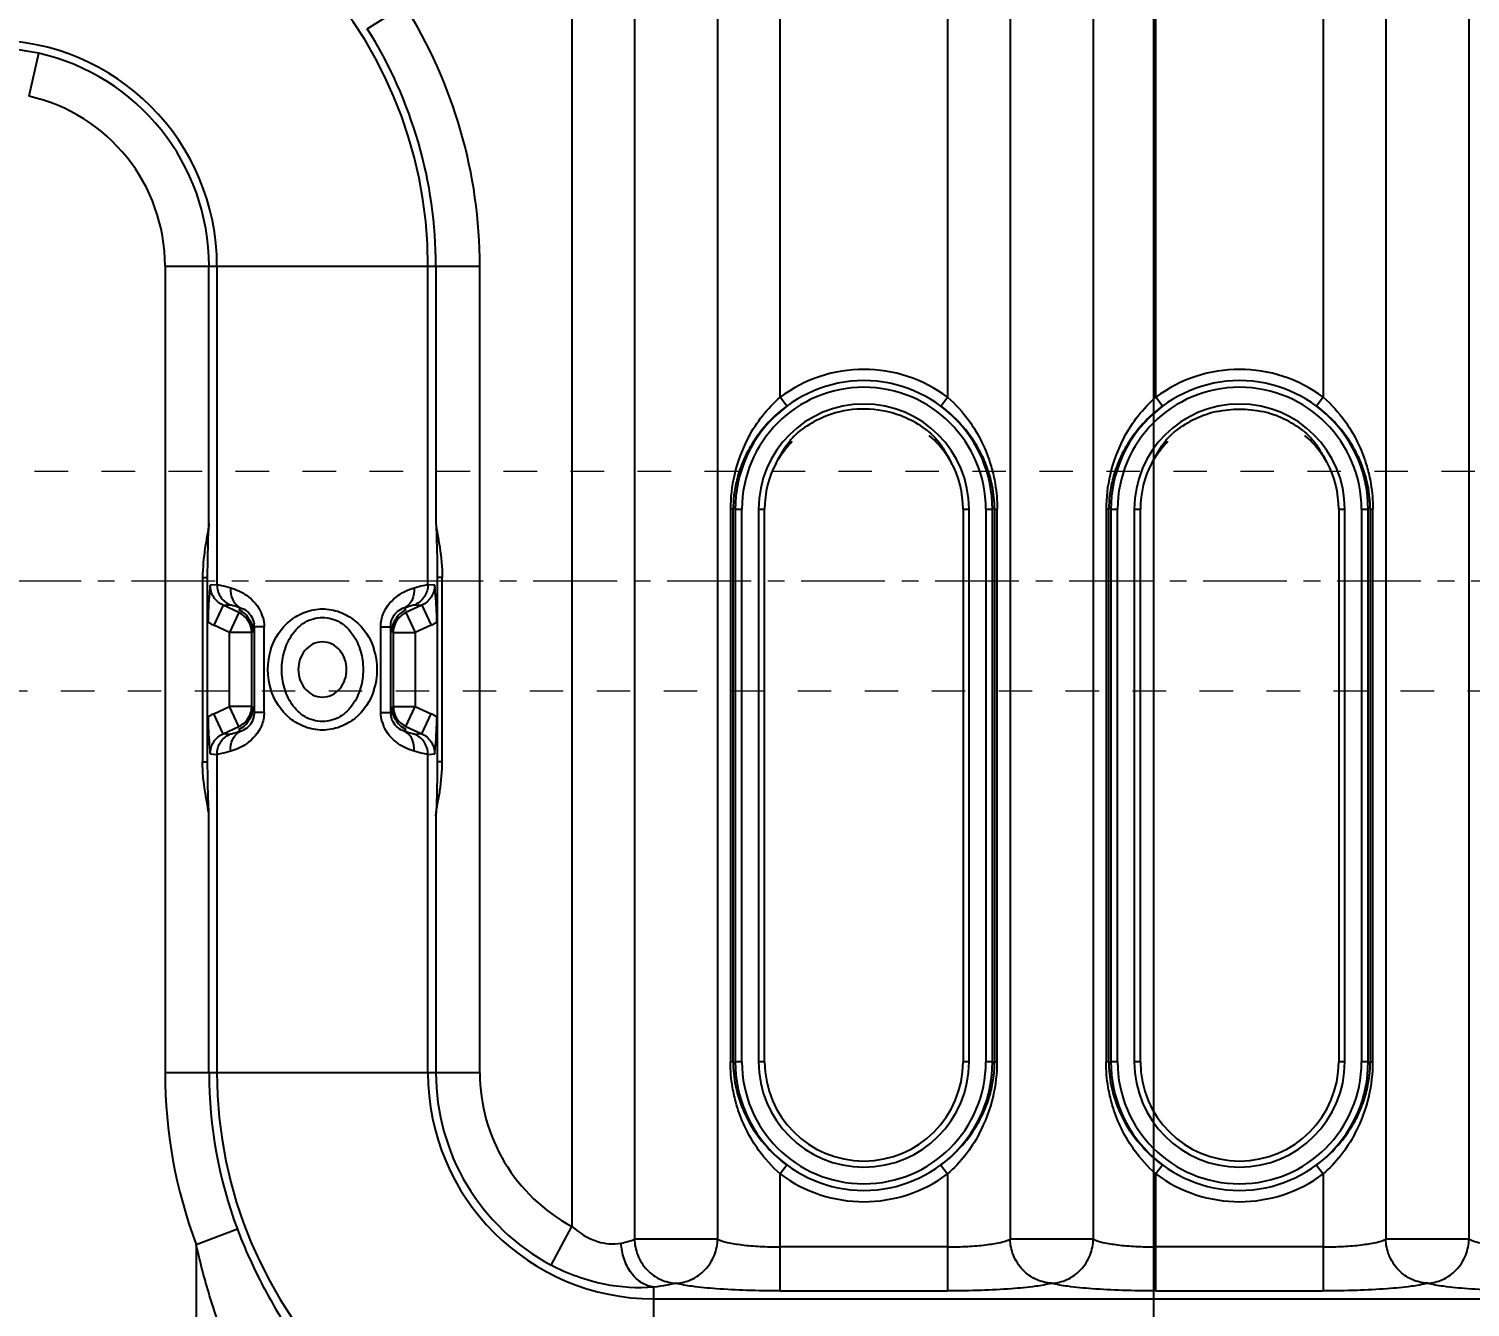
# Model space of a CAD drawing. Header units: millimetres. Extents: x 1147 to 12155, y -6137 to -4403.
# Drawn here: x 2715.5 to 2781, y -5338.8 to -5280.7 of the extents above; entities that cross this region are included whole.
import ezdxf

# ---------------------------------------------------------------- set-up
doc = ezdxf.new("R2010")
doc.units = ezdxf.units.MM
doc.header["$LTSCALE"] = 16.335
doc.header["$PDMODE"] = 3
doc.header["$PDSIZE"] = 0.3125
doc.linetypes.add('CENTER', pattern=[0.6, 0.375, -0.075, 0.075, -0.075])
doc.linetypes.add('HIDDEN', pattern=[0.2, 0.1, -0.1])
doc.layers.get('0').update_dxf_attribs({"linetype": 'CONTINUOUS'})
doc.layers.get('Defpoints').update_dxf_attribs({"linetype": 'CONTINUOUS'})
doc.layers.add('cool', color=153, linetype='HIDDEN', lineweight=9)
doc.styles.get("Standard").update_dxf_attribs({"font": 'txt', "width": 0.8})
doc.dimstyles.get("Standard").update_dxf_attribs({"dimtxt": 0.15625, "dimasz": 0.1875, "dimexe": 0.125, "dimexo": 0.0625, "dimtad": 0, "dimtih": 1, "dimtoh": 1, "dimdsep": 46, "dimtxsty": 'Standard', "dimcen": 0.09, "dimadec": 0, "dimazin": 0, "dimtp": 0.01, "dimtm": 0.01, "dimtfac": 1, "dimtofl": 0, "dimtmove": 0, "dimatfit": 3, "dimfxl": 0, "dimtolj": 1, "dimarcsym": 0})

# ---------------------------------------------------------------- blocks, each defined once
blk = doc.blocks.new('*D788')
at = {"color": 4, "lineweight": -2}
for p, q in [((2627.868, -5269.272), (2607.868, -5289.71)), ((2788.068, -5269.272), (2627.868, -5269.272)), ((2607.868, -5289.71), (2587.868, -5289.71))]:
    blk.add_line(p, q, dxfattribs=at)
at = {"layer": 'Defpoints', "color": 0}
for p in [(2876.631, -5263.772), (2788.131, -5269.272), (2587.868, -5289.71)]:
    blk.add_point(p, dxfattribs=at)
at = {"color": 6, "insert": (2578.802, -5289.71), "char_height": 8, "attachment_point": 5}
blk.add_mtext('\\A1;5.50', dxfattribs=at)
blk = doc.blocks.new('*D789')
at = {"color": 4, "lineweight": -2}
blk.add_line((2672.12, -5324.129), (2587.868, -5324.129), dxfattribs=at)
at = {"layer": 'Defpoints', "color": 0}
for p in [(2876.631, -5263.772), (2587.868, -5324.129), (2672.182, -5324.129)]:
    blk.add_point(p, dxfattribs=at)
at = {"color": 6, "insert": (2575.602, -5324.129), "char_height": 8, "attachment_point": 5}
blk.add_mtext('\\A1;60.36', dxfattribs=at)
blk = doc.blocks.new('*D790')
at = {"color": 4, "lineweight": -2}
blk.add_line((2807.268, -5343.272), (2587.868, -5343.272), dxfattribs=at)
at = {"layer": 'Defpoints', "color": 0}
for p in [(2876.631, -5263.772), (2587.868, -5343.272), (2807.331, -5343.272)]:
    blk.add_point(p, dxfattribs=at)
at = {"color": 6, "insert": (2575.602, -5343.272), "char_height": 8, "attachment_point": 5}
blk.add_mtext('\\A1;79.50', dxfattribs=at)
blk = doc.blocks.new('*D791')
at = {"color": 4, "lineweight": -2}
blk.add_line((2674.168, -5391.772), (2587.868, -5391.772), dxfattribs=at)
at = {"layer": 'Defpoints', "color": 0}
for p in [(2876.631, -5263.772), (2587.868, -5391.772), (2674.231, -5391.772)]:
    blk.add_point(p, dxfattribs=at)
at = {"color": 6, "insert": (2574.002, -5391.772), "char_height": 8, "attachment_point": 5}
blk.add_mtext('\\A1;128.00', dxfattribs=at)
blk = doc.blocks.new('*D792')
at = {"color": 4, "lineweight": -2}
blk.add_line((2651.992, -5410.772), (2587.868, -5410.772), dxfattribs=at)
at = {"layer": 'Defpoints', "color": 0}
for p in [(2876.631, -5263.772), (2587.868, -5410.772), (2652.055, -5410.772)]:
    blk.add_point(p, dxfattribs=at)
at = {"color": 6, "insert": (2574.002, -5410.772), "char_height": 8, "attachment_point": 5}
blk.add_mtext('\\A1;147.00', dxfattribs=at)
blk = doc.blocks.new('*D793')
at = {"color": 4, "lineweight": -2}
blk.add_line((2871.006, -5430.772), (2587.868, -5430.772), dxfattribs=at)
at = {"layer": 'Defpoints', "color": 0}
for p in [(2876.631, -5263.772), (2587.868, -5430.772), (2871.068, -5430.772)]:
    blk.add_point(p, dxfattribs=at)
at = {"color": 6, "insert": (2574.002, -5430.772), "char_height": 8, "attachment_point": 5}
blk.add_mtext('\\A1;167.00', dxfattribs=at)
blk = doc.blocks.new('*D794')
at = {"color": 4, "lineweight": -2}
for p, q in [((2627.868, -5438.772), (2607.868, -5442.058)), ((2721.068, -5438.772), (2627.868, -5438.772)), ((2607.868, -5442.058), (2587.868, -5442.058))]:
    blk.add_line(p, q, dxfattribs=at)
at = {"layer": 'Defpoints', "color": 0}
for p in [(2876.631, -5263.772), (2721.131, -5438.772), (2587.868, -5442.058)]:
    blk.add_point(p, dxfattribs=at)
at = {"color": 6, "insert": (2574.002, -5442.058), "char_height": 8, "attachment_point": 5}
blk.add_mtext('\\A1;175.00', dxfattribs=at)
blk = doc.blocks.new('*D795')
at = {"color": 4, "lineweight": -2}
blk.add_line((2631.568, -5468.772), (2587.868, -5468.772), dxfattribs=at)
at = {"layer": 'Defpoints', "color": 0}
for p in [(2876.631, -5263.772), (2587.868, -5468.772), (2631.631, -5468.772)]:
    blk.add_point(p, dxfattribs=at)
at = {"color": 6, "insert": (2573.468, -5468.772), "char_height": 8, "attachment_point": 5}
blk.add_mtext('\\A1;205.00', dxfattribs=at)
blk = doc.blocks.new('*D775')
at = {"color": 4, "lineweight": -2}
blk.add_line((2766.631, -5274.55), (2766.631, -5507.604), dxfattribs=at)
at = {"layer": 'Defpoints', "color": 0}
for p in [(2876.631, -5263.772), (2766.631, -5274.488), (2766.631, -5507.604)]:
    blk.add_point(p, dxfattribs=at)
at = {"color": 6, "insert": (2766.631, -5519.871), "char_height": 8, "attachment_point": 5, "rotation": 90}
blk.add_mtext('\\A1;110.00', dxfattribs=at)
blk = doc.blocks.new('*D776')
at = {"color": 4, "lineweight": -2}
blk.add_line((2726.631, -5444.334), (2726.631, -5507.604), dxfattribs=at)
at = {"layer": 'Defpoints', "color": 0}
for p in [(2876.631, -5263.772), (2726.631, -5444.272), (2726.631, -5507.604)]:
    blk.add_point(p, dxfattribs=at)
at = {"color": 6, "insert": (2726.631, -5520.937), "char_height": 8, "attachment_point": 5, "rotation": 90}
blk.add_mtext('\\A1;150.00', dxfattribs=at)
blk = doc.blocks.new('*D777')
at = {"color": 4, "lineweight": -2}
blk.add_line((2678.631, -5396.234), (2678.631, -5507.604), dxfattribs=at)
at = {"layer": 'Defpoints', "color": 0}
for p in [(2876.631, -5263.772), (2678.631, -5396.172), (2678.631, -5507.604)]:
    blk.add_point(p, dxfattribs=at)
at = {"color": 6, "insert": (2678.631, -5521.471), "char_height": 8, "attachment_point": 5, "rotation": 90}
blk.add_mtext('\\A1;198.00', dxfattribs=at)
blk = doc.blocks.new('*D778')
at = {"color": 4, "lineweight": -2}
for p, q in [((2677.132, -5328.214), (2677.132, -5467.604)), ((2677.132, -5467.604), (2667.345, -5487.604)), ((2667.345, -5487.604), (2667.345, -5507.604))]:
    blk.add_line(p, q, dxfattribs=at)
at = {"layer": 'Defpoints', "color": 0}
for p in [(2876.631, -5263.772), (2677.132, -5328.151), (2667.345, -5507.604)]:
    blk.add_point(p, dxfattribs=at)
at = {"color": 6, "insert": (2667.345, -5522.004), "char_height": 8, "attachment_point": 5, "rotation": 90}
blk.add_mtext('\\A1;199.50', dxfattribs=at)
blk = doc.blocks.new('*D779')
at = {"color": 4, "lineweight": -2}
blk.add_line((2646.631, -5328.592), (2646.631, -5507.604), dxfattribs=at)
at = {"layer": 'Defpoints', "color": 0}
for p in [(2876.631, -5263.772), (2646.631, -5328.529), (2646.631, -5507.604)]:
    blk.add_point(p, dxfattribs=at)
at = {"color": 6, "insert": (2646.631, -5522.004), "char_height": 8, "attachment_point": 5, "rotation": 90}
blk.add_mtext('\\A1;230.00', dxfattribs=at)
blk = doc.blocks.new('*D780')
at = {"color": 4, "lineweight": -2}
blk.add_line((2631.631, -5475.261), (2631.631, -5507.604), dxfattribs=at)
at = {"layer": 'Defpoints', "color": 0}
for p in [(2876.631, -5263.772), (2631.631, -5475.198), (2631.631, -5507.604)]:
    blk.add_point(p, dxfattribs=at)
at = {"color": 6, "insert": (2631.631, -5522.537), "char_height": 8, "attachment_point": 5, "rotation": 90}
blk.add_mtext('\\A1;245.00', dxfattribs=at)
blk = doc.blocks.new('*D804')
at = {"color": 4, "lineweight": -2}
for p, q in [((2629.085, -5267.821), (2609.085, -5277.176)), ((2692.26, -5267.821), (2629.085, -5267.821)), ((2609.085, -5277.176), (2589.085, -5277.176))]:
    blk.add_line(p, q, dxfattribs=at)
at = {"layer": 'Defpoints', "color": 0}
for p in [(2876.631, -5263.772), (2692.323, -5267.821), (2589.085, -5277.176)]:
    blk.add_point(p, dxfattribs=at)
at = {"color": 6, "insert": (2580.019, -5277.176), "char_height": 8, "attachment_point": 5}
blk.add_mtext('\\A1;4.05', dxfattribs=at)
blk = doc.blocks.new('*D805')
at = {"color": 4, "lineweight": -2}
for p, q in [((2681.564, -5268.26), (2681.564, -5467.422)), ((2681.564, -5467.422), (2695.152, -5487.422)), ((2695.152, -5487.422), (2695.152, -5507.422))]:
    blk.add_line(p, q, dxfattribs=at)
at = {"layer": 'Defpoints', "color": 0}
for p in [(2876.631, -5263.772), (2681.564, -5268.197), (2695.152, -5507.422)]:
    blk.add_point(p, dxfattribs=at)
at = {"color": 6, "insert": (2695.152, -5521.822), "char_height": 8, "attachment_point": 5, "rotation": 90}
blk.add_mtext('\\A1;195.07', dxfattribs=at)
blk = doc.blocks.new('*D806')
at = {"color": 4, "lineweight": -2}
for p, q in [((2692.323, -5268.392), (2692.323, -5467.422)), ((2692.323, -5467.422), (2711.112, -5487.422)), ((2711.112, -5487.422), (2711.112, -5507.422))]:
    blk.add_line(p, q, dxfattribs=at)
at = {"layer": 'Defpoints', "color": 0}
for p in [(2876.631, -5263.772), (2692.323, -5268.329), (2711.112, -5507.422)]:
    blk.add_point(p, dxfattribs=at)
at = {"color": 6, "insert": (2711.112, -5521.289), "char_height": 8, "attachment_point": 5, "rotation": 90}
blk.add_mtext('\\A1;184.31', dxfattribs=at)

msp = doc.modelspace()

# ---------------------------------------------------------------- linework, layer by layer
at = {"color": 7, "linetype": 'Continuous'}
for p, q in [((2743.015, -5181.823), (2743.015, -5335.72)), ((2746.806, -5335.72), (2746.806, -5181.823)), ((2760.108, -5181.823), (2760.108, -5335.72)), ((2763.899, -5335.72), (2763.899, -5181.823)), ((2777.202, -5181.823), (2777.202, -5335.72)), ((2780.993, -5335.72), (2780.993, -5181.823)), ((2740.172, -5182.406), (2740.172, -5335.137)), ((2749.649, -5297.411), (2749.649, -5276.44)), ((2757.265, -5276.44), (2757.265, -5297.411)), ((2766.742, -5297.411), (2766.742, -5276.44)), ((2774.358, -5276.44), (2774.358, -5297.411)), ((2730.864, -5280.652), (2732.555, -5279.585)), ((2715.897, -5281.767), (2715.462, -5283.719)), ((2721.66, -5291.45), (2721.66, -5328.151)), ((2721.66, -5291.45), (2735.984, -5291.45)), ((2723.66, -5303.137), (2723.66, -5291.45)), ((2724.022, -5291.45), (2724.022, -5305.941)), ((2733.622, -5305.941), (2733.622, -5291.45)), ((2733.984, -5291.45), (2733.984, -5303.135)), ((2735.984, -5328.151), (2735.984, -5291.45)), ((2749.949, -5297.813), (2749.649, -5297.411)), ((2756.965, -5297.813), (2757.265, -5297.411)), ((2767.042, -5297.813), (2766.742, -5297.411)), ((2774.358, -5297.411), (2774.058, -5297.812)), ((2747.386, -5302.511), (2747.386, -5327.648)), ((2747.51, -5302.511), (2747.386, -5302.511)), ((2747.51, -5327.648), (2747.51, -5302.511)), ((2747.606, -5302.511), (2747.606, -5327.648)), ((2747.606, -5302.511), (2747.906, -5302.511)), ((2747.906, -5327.648), (2747.906, -5302.511)), ((2748.667, -5302.511), (2748.667, -5327.648)), ((2748.667, -5302.511), (2748.943, -5302.511)), ((2748.943, -5327.648), (2748.943, -5302.511)), ((2757.971, -5302.511), (2757.971, -5327.648)), ((2757.971, -5302.511), (2758.247, -5302.511)), ((2758.247, -5327.648), (2758.247, -5302.511)), ((2759.008, -5302.511), (2759.008, -5327.648)), ((2759.008, -5302.511), (2759.309, -5302.511)), ((2759.309, -5327.648), (2759.309, -5302.511)), ((2759.404, -5302.511), (2759.404, -5327.648)), ((2759.404, -5302.511), (2759.528, -5302.511)), ((2759.528, -5327.648), (2759.528, -5302.511)), ((2764.479, -5302.511), (2764.479, -5327.648)), ((2764.604, -5302.511), (2764.479, -5302.511)), ((2764.604, -5327.648), (2764.604, -5302.511)), ((2764.699, -5302.511), (2764.699, -5327.648)), ((2764.699, -5302.511), (2765, -5302.511)), ((2765, -5327.648), (2765, -5302.511)), ((2765.761, -5302.511), (2765.761, -5327.648)), ((2765.761, -5302.511), (2766.037, -5302.511)), ((2766.037, -5327.648), (2766.037, -5302.511)), ((2775.064, -5302.511), (2775.064, -5327.648)), ((2775.064, -5302.511), (2775.34, -5302.511)), ((2775.34, -5327.648), (2775.34, -5302.511)), ((2776.101, -5302.511), (2776.101, -5327.648)), ((2776.101, -5302.511), (2776.402, -5302.511)), ((2776.402, -5327.648), (2776.402, -5302.511)), ((2776.497, -5302.511), (2776.497, -5327.648)), ((2776.497, -5302.511), (2776.622, -5302.511)), ((2776.622, -5327.648), (2776.622, -5302.511)), ((2723.367, -5305.608), (2723.367, -5313.994)), ((2723.367, -5305.608), (2723.598, -5305.608)), ((2723.598, -5313.994), (2723.598, -5305.607)), ((2734.047, -5305.608), (2734.047, -5313.994)), ((2734.277, -5305.608), (2734.047, -5305.608)), ((2734.277, -5313.994), (2734.277, -5305.608)), ((2724.022, -5305.941), (2723.715, -5305.967)), ((2733.929, -5305.967), (2733.622, -5305.941)), ((2724.302, -5306.876), (2723.877, -5307.786)), ((2724.302, -5306.876), (2724.598, -5306.851)), ((2725.024, -5307.212), (2724.302, -5306.876)), ((2733.343, -5306.876), (2732.621, -5307.212)), ((2733.047, -5306.851), (2733.343, -5306.876)), ((2733.343, -5306.876), (2733.767, -5307.786)), ((2725.024, -5307.212), (2724.599, -5308.122)), ((2725.094, -5306.994), (2725.024, -5307.077)), ((2725.504, -5307.549), (2725.504, -5307.551)), ((2732.14, -5307.551), (2732.14, -5307.549)), ((2732.551, -5306.994), (2732.621, -5307.077)), ((2732.621, -5307.212), (2733.045, -5308.122)), ((2724.599, -5308.122), (2723.877, -5307.786)), ((2724.599, -5311.479), (2724.599, -5308.122)), ((2725.605, -5308.122), (2724.599, -5308.122)), ((2725.605, -5311.479), (2725.605, -5308.122)), ((2725.717, -5307.853), (2725.637, -5307.948)), ((2725.637, -5308.122), (2725.637, -5307.948)), ((2725.717, -5307.853), (2725.717, -5311.749)), ((2726.17, -5307.853), (2725.717, -5307.853)), ((2726.17, -5311.749), (2726.17, -5307.853)), ((2731.475, -5311.749), (2731.475, -5307.853)), ((2731.475, -5307.853), (2731.927, -5307.853)), ((2731.927, -5311.749), (2731.927, -5307.853)), ((2731.927, -5307.853), (2732.007, -5307.948)), ((2732.007, -5308.122), (2732.007, -5307.948)), ((2732.04, -5308.122), (2732.04, -5311.479)), ((2732.04, -5308.122), (2733.045, -5308.122)), ((2733.767, -5307.786), (2733.045, -5308.122)), ((2733.045, -5308.122), (2733.045, -5311.479)), ((2723.877, -5311.816), (2724.599, -5311.479)), ((2725.024, -5312.389), (2724.599, -5311.479)), ((2725.605, -5311.479), (2724.599, -5311.479)), ((2725.637, -5311.653), (2725.637, -5311.479)), ((2732.007, -5311.653), (2732.007, -5311.479)), ((2732.04, -5311.479), (2733.045, -5311.479)), ((2732.621, -5312.389), (2733.045, -5311.479)), ((2733.045, -5311.479), (2733.767, -5311.816)), ((2724.302, -5312.726), (2723.877, -5311.816)), ((2725.504, -5312.051), (2725.504, -5312.053)), ((2725.717, -5311.749), (2725.637, -5311.653)), ((2726.17, -5311.749), (2725.717, -5311.749)), ((2731.475, -5311.749), (2731.927, -5311.749)), ((2731.927, -5311.749), (2732.007, -5311.653)), ((2732.14, -5312.053), (2732.14, -5312.051)), ((2733.343, -5312.726), (2733.767, -5311.816)), ((2724.302, -5312.726), (2725.024, -5312.389)), ((2724.598, -5312.75), (2724.302, -5312.726)), ((2725.094, -5312.607), (2725.024, -5312.524)), ((2732.551, -5312.607), (2732.621, -5312.524)), ((2732.621, -5312.389), (2733.343, -5312.726)), ((2733.343, -5312.726), (2733.047, -5312.75)), ((2723.367, -5313.994), (2723.598, -5313.994)), ((2723.715, -5313.635), (2724.022, -5313.661)), ((2724.022, -5313.661), (2724.022, -5328.151)), ((2733.622, -5313.661), (2733.929, -5313.635)), ((2733.622, -5328.151), (2733.622, -5313.661)), ((2734.277, -5313.994), (2734.047, -5313.994)), ((2723.66, -5328.151), (2723.66, -5316.466)), ((2733.984, -5316.464), (2733.984, -5328.151)), ((2747.51, -5327.648), (2747.386, -5327.648)), ((2747.906, -5327.648), (2747.606, -5327.648)), ((2748.943, -5327.648), (2748.667, -5327.648)), ((2758.247, -5327.648), (2757.971, -5327.648)), ((2759.309, -5327.648), (2759.008, -5327.648)), ((2759.404, -5327.648), (2759.528, -5327.648)), ((2764.604, -5327.648), (2764.479, -5327.648)), ((2765, -5327.648), (2764.699, -5327.648)), ((2766.037, -5327.648), (2765.761, -5327.648)), ((2775.34, -5327.648), (2775.064, -5327.648)), ((2776.402, -5327.648), (2776.101, -5327.648)), ((2776.497, -5327.648), (2776.622, -5327.648)), ((2735.984, -5328.151), (2721.66, -5328.151)), ((2749.949, -5332.346), (2749.649, -5332.748)), ((2756.965, -5332.346), (2757.266, -5332.748)), ((2767.042, -5332.346), (2766.742, -5332.748)), ((2774.058, -5332.347), (2774.358, -5332.748)), ((2749.648, -5338.072), (2749.649, -5332.748)), ((2757.266, -5332.748), (2757.266, -5338.072)), ((2766.742, -5338.072), (2766.742, -5332.748)), ((2774.358, -5332.748), (2774.358, -5338.072)), ((2739.23, -5336.901), (2740.172, -5335.137)), ((2724.951, -5335.265), (2723.079, -5335.968)), ((2746.806, -5335.72), (2743.015, -5335.72)), ((2763.899, -5335.72), (2760.108, -5335.72)), ((2780.993, -5335.72), (2777.202, -5335.72)), ((2723.079, -5335.968), (2723.079, -5353.719)), ((2757.266, -5336.072), (2749.649, -5336.072)), ((2774.358, -5336.072), (2766.742, -5336.072)), ((2743.905, -5348.57), (2743.905, -5337.897)), ((2743.905, -5338.434), (2817.971, -5338.434)), ((2749.648, -5338.072), (2757.266, -5338.072)), ((2766.742, -5338.072), (2774.358, -5338.072))]:
    msp.add_line(p, q, dxfattribs=at)
for centre, radius, start, end in [((2713.74, -5291.45), 19.882, 0, 90), ((2713.74, -5291.45), 22.244, 0, 32.23527), ((2713.74, -5291.45), 20.244, 0, 32.23533), ((2713.74, -5291.45), 10.283, 0, 90), ((2714.002, -5290.241), 8.684, 77.39349, 91.72835), ((2713.74, -5291.45), 9.921, 0, 77.4411), ((2713.74, -5291.45), 7.921, 0, 77.4411), ((2753.457, -5302.511), 6.365, 53.25265, 126.7475), ((2770.551, -5302.511), 6.365, 53.25404, 126.74729), ((2753.457, -5302.511), 5.852, 0, 180), ((2753.457, -5302.511), 5.551, 0, 180), ((2770.551, -5302.511), 5.852, 0, 180), ((2770.551, -5302.511), 5.551, 0, 180), ((2753.457, -5302.511), 4.79, 0, 180), ((2770.551, -5302.511), 4.79, 0, 180), ((2753.668, -5302.817), 6.235, 130.32735, 140.63796), ((2753.772, -5302.932), 6.39, 126.74951, 130.36825), ((2753.503, -5302.774), 4.834, 115.32386, 127.69644), ((2753.457, -5302.669), 4.72, 77.31378, 115.36042), ((2753.442, -5302.714), 4.767, 64.70132, 77.25604), ((2753.407, -5302.78), 4.842, 52.32297, 64.67072), ((2753.29, -5302.752), 6.157, 50.38103, 53.35029), ((2753.194, -5302.869), 6.308, 42.47183, 50.38271), ((2770.769, -5302.824), 6.245, 129.13376, 140.63267), ((2770.866, -5302.933), 6.391, 126.74968, 129.1911), ((2770.601, -5302.782), 4.843, 115.32611, 127.6773), ((2770.566, -5302.714), 4.767, 102.73742, 115.29369), ((2770.536, -5302.714), 4.767, 64.70447, 77.25971), ((2770.501, -5302.78), 4.841, 52.32193, 64.67156), ((2770.383, -5302.752), 6.157, 50.38176, 53.3523), ((2770.287, -5302.869), 6.308, 42.47353, 50.38345), ((2753.561, -5302.73), 6.097, 140.63949, 149.14188), ((2751.992, -5300.82), 2.364, 127.68945, 131.06607), ((2753.373, -5302.713), 6.07, 29.03988, 42.53201), ((2770.655, -5302.73), 6.097, 140.63716, 149.13812), ((2769.086, -5300.82), 2.365, 127.68953, 131.06867), ((2770.467, -5302.713), 6.07, 29.04019, 42.53371), ((2754.251, -5302.478), 6.86, 151.72872, 167.09616), ((2753.48, -5302.679), 6.001, 149.16099, 150.95991), ((2771.344, -5302.478), 6.86, 151.71123, 167.0773), ((2770.574, -5302.679), 6.001, 149.15725, 150.9591), ((2753.236, -5302.568), 5.732, 157.88049, 165.89431), ((2753.391, -5302.63), 5.899, 150.95507, 157.88835), ((2753.457, -5302.511), 4.514, 151.90092, 180), ((2753.457, -5302.511), 4.514, 0, 28.15043), ((2753.497, -5302.642), 5.928, 21.68424, 29.02414), ((2770.329, -5302.567), 5.732, 157.87644, 165.89194), ((2770.484, -5302.63), 5.899, 150.95431, 157.88447), ((2770.551, -5302.511), 4.514, 151.90092, 180), ((2770.551, -5302.511), 4.514, 0, 28.15043), ((2770.591, -5302.642), 5.928, 21.68543, 29.02443), ((2754.375, -5302.515), 6.989, 167.0247, 179.96408), ((2771.465, -5302.515), 6.985, 167.00343, 179.96793), ((2753.073, -5302.525), 5.564, 165.90868, 173.29352), ((2753.773, -5302.528), 5.631, 0.17072, 11.28622), ((2770.168, -5302.525), 5.565, 165.90672, 173.2919), ((2770.867, -5302.528), 5.631, 0.17075, 11.28696), ((2752.968, -5302.511), 5.457, 173.30818, 179.99252), ((2770.059, -5302.511), 5.455, 173.3054, 179.99398), ((2724.593, -5307.994), 1.013, 25.92366, 64.94597), ((2724.602, -5308.122), 1.003, 0.00716, 65.0273), ((2724.541, -5307.866), 1.629, 15.77352, 22.41869), ((2733.044, -5308.123), 1.005, 114.91365, 158.27541), ((2733.051, -5307.994), 1.013, 115.05415, 154.07646), ((2732.764, -5307.76), 0.795, 105.56078, 113.42934), ((2724.734, -5305.949), 2.027, 236.66827, 244.99272), ((2724.762, -5307.851), 0.955, 359.91146, 7.50329), ((2732.91, -5305.949), 2.027, 295.00757, 303.33144), ((2729.35, -5309.804), 3.022, 161.88906, 198.11414), ((2728.294, -5309.804), 3.022, 341.88475, 18.11702), ((2733.043, -5311.479), 1.003, 180.00716, 245.0273), ((2724.734, -5313.653), 2.027, 115.00705, 123.33196), ((2724.593, -5311.608), 1.013, 295.05415, 334.07646), ((2724.6, -5311.478), 1.005, 294.91365, 338.27541), ((2733.103, -5311.735), 1.629, 195.77356, 202.41846), ((2732.882, -5311.75), 0.955, 179.91145, 187.55306), ((2733.209, -5311.554), 1.169, 184.89005, 188.39347), ((2733.051, -5311.608), 1.013, 205.92366, 244.94597), ((2732.91, -5313.653), 2.027, 56.66877, 64.99222), ((2724.88, -5311.841), 0.795, 285.56084, 293.44578), ((2753.14, -5327.632), 5.63, 180.1698, 191.27471), ((2753.457, -5327.648), 5.852, 180, 0), ((2753.457, -5327.648), 5.551, 180, 360), ((2753.457, -5327.648), 4.79, 180, 360), ((2753.457, -5327.648), 4.514, 180, 0), ((2752.543, -5327.644), 6.985, 347.00548, 359.96795), ((2753.949, -5327.648), 5.455, 353.30609, 359.99398), ((2770.234, -5327.631), 5.631, 180.17067, 191.2852), ((2770.551, -5327.648), 5.852, 180, 0), ((2770.551, -5327.648), 5.551, 180, 360), ((2770.551, -5327.648), 4.79, 180, 360), ((2770.551, -5327.648), 4.514, 180, 0), ((2769.637, -5327.644), 6.985, 347.0025, 359.96792), ((2771.042, -5327.648), 5.455, 353.30508, 359.99397), ((2743.905, -5328.151), 22.244, 180, 200.57278), ((2743.905, -5328.151), 20.244, 180, 200.57316), ((2743.905, -5328.151), 19.882, 180, 270), ((2743.905, -5328.151), 10.283, 180, 270), ((2743.905, -5328.151), 9.921, 180, 241.88534), ((2743.905, -5328.151), 7.921, 180, 241.88518), ((2753.84, -5327.634), 5.565, 345.90824, 353.2926), ((2770.933, -5327.634), 5.565, 345.90603, 353.29158), ((2752.663, -5327.681), 6.86, 331.71499, 347.07932), ((2753.679, -5327.592), 5.732, 337.8789, 345.89346), ((2769.757, -5327.681), 6.86, 331.70951, 347.07638), ((2770.772, -5327.592), 5.732, 337.87532, 345.89125), ((2753.5, -5327.518), 5.924, 329.14758, 337.87251), ((2770.594, -5327.518), 5.924, 329.14275, 337.86892), ((2753.353, -5327.429), 6.097, 320.64093, 329.14144), ((2770.446, -5327.429), 6.097, 320.63545, 329.13661), ((2753.699, -5327.312), 6.277, 222.47406, 233.31278), ((2753.223, -5327.322), 6.265, 306.67754, 320.62881), ((2770.791, -5327.314), 6.275, 222.44996, 233.31512), ((2770.317, -5327.322), 6.265, 306.67154, 320.62332), ((2753.457, -5327.648), 6.365, 233.24807, 306.75227), ((2770.551, -5327.648), 6.365, 233.24856, 306.74596)]:
    msp.add_arc(centre, radius, start, end, dxfattribs=at)
for points in [[(2748.209, -5299.229), (2748.575, -5298.548), (2749.066, -5297.918), (2749.649, -5297.411)], [(2757.265, -5297.41), (2757.632, -5297.73), (2757.962, -5298.097), (2758.246, -5298.492)], [(2765.304, -5299.227), (2765.67, -5298.547), (2766.16, -5297.918), (2766.743, -5297.411)], [(2774.359, -5297.411), (2774.725, -5297.73), (2775.055, -5298.096), (2775.339, -5298.492)], [(2769.515, -5298.064), (2770.188, -5297.913), (2770.913, -5297.913), (2771.587, -5298.065)], [(2750.102, -5299.389), (2750.204, -5299.263), (2750.317, -5299.144), (2750.439, -5299.037)], [(2756.367, -5298.948), (2756.541, -5299.083), (2756.697, -5299.245), (2756.835, -5299.417)], [(2767.195, -5299.389), (2767.298, -5299.263), (2767.41, -5299.144), (2767.533, -5299.037)], [(2773.46, -5298.948), (2773.635, -5299.083), (2773.791, -5299.245), (2773.928, -5299.417)], [(2749.475, -5300.385), (2749.66, -5300.039), (2749.855, -5299.693), (2750.102, -5299.389)], [(2756.835, -5299.417), (2756.959, -5299.573), (2757.07, -5299.74), (2757.172, -5299.911)], [(2766.569, -5300.385), (2766.754, -5300.039), (2766.948, -5299.693), (2767.195, -5299.389)], [(2773.928, -5299.417), (2774.052, -5299.573), (2774.163, -5299.74), (2774.266, -5299.911)], [(2757.172, -5299.911), (2757.265, -5300.065), (2757.352, -5300.223), (2757.437, -5300.381)], [(2774.266, -5299.911), (2774.359, -5300.065), (2774.445, -5300.223), (2774.53, -5300.381)], [(2726.109, -5307.424), (2726.148, -5307.563), (2726.17, -5307.708), (2726.17, -5307.853)], [(2731.475, -5307.853), (2731.475, -5307.645), (2731.519, -5307.435), (2731.598, -5307.243)], [(2725.594, -5307.883), (2725.601, -5307.934), (2725.605, -5307.985), (2725.605, -5308.035)], [(2732.111, -5307.751), (2732.065, -5307.868), (2732.04, -5307.996), (2732.04, -5308.122)], [(2725.534, -5311.85), (2725.58, -5311.733), (2725.605, -5311.605), (2725.605, -5311.479)], [(2732.044, -5311.654), (2732.041, -5311.625), (2732.04, -5311.595), (2732.04, -5311.566)], [(2726.17, -5311.749), (2726.17, -5311.956), (2726.126, -5312.167), (2726.046, -5312.358)], [(2731.536, -5312.178), (2731.496, -5312.039), (2731.475, -5311.893), (2731.475, -5311.749)], [(2758.704, -5330.932), (2758.338, -5331.612), (2757.848, -5332.241), (2757.266, -5332.748)], [(2775.797, -5330.932), (2775.431, -5331.612), (2774.941, -5332.241), (2774.358, -5332.748)], [(2749.649, -5332.748), (2749.283, -5332.429), (2748.953, -5332.064), (2748.67, -5331.669)], [(2766.743, -5332.749), (2766.376, -5332.429), (2766.046, -5332.062), (2765.762, -5331.667)]]:
    msp.add_open_spline(points, degree=3, dxfattribs=at)
for points, knots in [([(2758.246, -5298.492), (2758.641, -5299.043), (2759.06, -5299.868), (2759.304, -5300.743), (2759.355, -5300.968)], [0, 0, 0, 0, 0.746536, 1, 1, 1, 1]), ([(2775.339, -5298.492), (2775.734, -5299.042), (2776.154, -5299.868), (2776.397, -5300.743), (2776.448, -5300.968)], [0, 0, 0, 0, 0.746536, 1, 1, 1, 1]), ([(2749.475, -5300.385), (2749.523, -5300.3), (2749.733, -5299.955), (2749.986, -5299.635), (2750.2, -5299.416)], [0, 0, 0, 0, 0.241256, 1, 1, 1, 1]), ([(2757.436, -5300.38), (2757.373, -5300.27), (2757.094, -5299.82), (2756.739, -5299.416), (2756.435, -5299.152)], [0, 0, 0, 0, 0.240401, 1, 1, 1, 1]), ([(2766.569, -5300.385), (2766.617, -5300.3), (2766.827, -5299.955), (2767.08, -5299.635), (2767.293, -5299.416)], [0, 0, 0, 0, 0.241256, 1, 1, 1, 1]), ([(2774.53, -5300.38), (2774.467, -5300.27), (2774.187, -5299.82), (2773.832, -5299.416), (2773.528, -5299.152)], [0, 0, 0, 0, 0.240401, 1, 1, 1, 1]), ([(2759.295, -5301.426), (2759.278, -5301.341), (2759.204, -5301.011), (2759.099, -5300.687), (2759.005, -5300.452)], [0, 0, 0, 0, 0.253093, 1, 1, 1, 1]), ([(2759.355, -5300.968), (2759.383, -5301.092), (2759.483, -5301.601), (2759.528, -5302.12), (2759.528, -5302.511)], [0, 0, 0, 0, 0.246522, 1, 1, 1, 1]), ([(2776.388, -5301.426), (2776.372, -5301.341), (2776.297, -5301.011), (2776.192, -5300.687), (2776.099, -5300.452)], [0, 0, 0, 0, 0.253093, 1, 1, 1, 1]), ([(2776.448, -5300.968), (2776.476, -5301.092), (2776.577, -5301.601), (2776.622, -5302.12), (2776.622, -5302.511)], [0, 0, 0, 0, 0.246522, 1, 1, 1, 1]), ([(2723.66, -5303.14), (2723.644, -5303.323), (2723.578, -5303.705), (2723.427, -5304.52), (2723.376, -5305.167), (2723.367, -5305.608)], [0, 0, 0, 0, 0.220595, 0.468086, 1, 1, 1, 1]), ([(2723.598, -5305.607), (2723.598, -5305.394), (2723.604, -5304.57), (2723.628, -5303.747), (2723.66, -5303.137)], [0, 0, 0, 0, 0.258531, 1, 1, 1, 1]), ([(2733.984, -5303.135), (2733.995, -5303.332), (2734.03, -5304.156), (2734.047, -5304.98), (2734.047, -5305.608)], [0, 0, 0, 0, 0.238737, 1, 1, 1, 1]), ([(2733.984, -5303.141), (2734.001, -5303.309), (2734.063, -5303.676), (2734.209, -5304.491), (2734.277, -5305.15), (2734.277, -5305.608)], [0, 0, 0, 0, 0.204381, 0.447908, 1, 1, 1, 1]), ([(2723.715, -5305.967), (2723.703, -5306.085), (2723.647, -5306.642), (2723.621, -5307.202), (2723.621, -5307.642)], [0, 0, 0, 0, 0.213143, 1, 1, 1, 1]), ([(2724.302, -5306.876), (2724.131, -5306.797), (2723.827, -5306.539), (2723.715, -5306.155), (2723.715, -5305.967)], [0, 0, 0, 0, 0.499687, 1, 1, 1, 1]), ([(2724.022, -5305.941), (2724.049, -5305.939), (2724.121, -5305.949), (2724.33, -5305.993), (2724.511, -5306.044), (2724.648, -5306.084)], [0, 0, 0, 0, 0.124734, 0.334633, 1, 1, 1, 1]), ([(2724.022, -5305.941), (2724.022, -5306.128), (2724.131, -5306.509), (2724.429, -5306.771), (2724.598, -5306.851)], [0, 0, 0, 0, 0.500609, 1, 1, 1, 1]), ([(2724.648, -5306.084), (2724.631, -5306.268), (2724.683, -5306.637), (2724.943, -5306.918), (2725.094, -5306.994)], [0, 0, 0, 0, 0.522338, 1, 1, 1, 1]), ([(2724.648, -5306.084), (2724.902, -5306.158), (2725.473, -5306.419), (2725.911, -5306.915), (2726.047, -5307.245)], [0, 0, 0, 0, 0.424984, 1, 1, 1, 1]), ([(2731.598, -5307.243), (2731.735, -5306.914), (2732.172, -5306.418), (2732.743, -5306.157), (2732.996, -5306.084)], [0, 0, 0, 0, 0.574997, 1, 1, 1, 1]), ([(2732.996, -5306.084), (2733.013, -5306.268), (2732.961, -5306.637), (2732.702, -5306.918), (2732.551, -5306.994)], [0, 0, 0, 0, 0.522336, 1, 1, 1, 1]), ([(2732.996, -5306.084), (2733.133, -5306.044), (2733.314, -5305.993), (2733.524, -5305.949), (2733.596, -5305.939), (2733.622, -5305.941)], [0, 0, 0, 0, 0.665367, 0.875266, 1, 1, 1, 1]), ([(2733.622, -5305.941), (2733.622, -5306.128), (2733.514, -5306.509), (2733.215, -5306.771), (2733.047, -5306.851)], [0, 0, 0, 0, 0.500608, 1, 1, 1, 1]), ([(2733.929, -5305.967), (2733.93, -5306.155), (2733.817, -5306.539), (2733.513, -5306.797), (2733.343, -5306.876)], [0, 0, 0, 0, 0.500463, 1, 1, 1, 1]), ([(2734.024, -5307.642), (2734.024, -5307.482), (2734.015, -5306.922), (2733.971, -5306.363), (2733.929, -5305.967)], [0, 0, 0, 0, 0.287239, 1, 1, 1, 1]), ([(2724.598, -5306.851), (2724.619, -5306.849), (2724.677, -5306.859), (2724.843, -5306.903), (2724.986, -5306.954), (2725.094, -5306.994)], [0, 0, 0, 0, 0.123367, 0.332805, 1, 1, 1, 1]), ([(2732.551, -5306.994), (2732.581, -5306.983), (2732.684, -5306.946), (2732.789, -5306.91), (2732.863, -5306.888)], [0, 0, 0, 0, 0.290978, 1, 1, 1, 1]), ([(2732.863, -5306.888), (2732.901, -5306.877), (2732.961, -5306.861), (2733.024, -5306.849), (2733.047, -5306.851)], [0, 0, 0, 0, 0.632876, 1, 1, 1, 1]), ([(2725.094, -5306.994), (2725.205, -5307.025), (2725.507, -5307.184), (2725.681, -5307.512), (2725.709, -5307.727)], [0, 0, 0, 0, 0.348001, 1, 1, 1, 1]), ([(2725.637, -5307.948), (2725.637, -5307.867), (2725.623, -5307.76), (2725.579, -5307.642), (2725.555, -5307.592), (2725.533, -5307.56), (2725.522, -5307.543), (2725.505, -5307.536), (2725.505, -5307.545), (2725.504, -5307.549)], [0, 0, 0, 0, 0.536338, 0.708417, 0.829475, 0.910471, 0.958231, 0.977628, 1, 1, 1, 1]), ([(2725.504, -5307.551), (2725.504, -5307.558), (2725.512, -5307.577), (2725.533, -5307.644), (2725.554, -5307.704), (2725.567, -5307.753)], [0, 0, 0, 0, 0.096382, 0.291016, 1, 1, 1, 1]), ([(2726.477, -5308.864), (2726.639, -5308.372), (2727.1, -5307.674), (2728.02, -5307.143), (2728.822, -5306.995), (2729.624, -5307.142), (2730.545, -5307.674), (2731.006, -5308.372), (2731.167, -5308.864)], [0, 0, 0, 0, 0.24695, 0.372431, 0.500001, 0.627571, 0.753052, 1, 1, 1, 1]), ([(2726.973, -5309.801), (2726.973, -5309.52), (2727.047, -5308.963), (2727.392, -5308.198), (2727.989, -5307.598), (2728.822, -5307.343), (2729.656, -5307.598), (2730.252, -5308.198), (2730.597, -5308.963), (2730.672, -5309.52), (2730.672, -5309.801)], [0, 0, 0, 0, 0.127226, 0.251152, 0.374267, 0.499976, 0.625725, 0.748852, 0.87278, 1, 1, 1, 1]), ([(2731.927, -5307.853), (2731.927, -5307.805), (2731.939, -5307.632), (2732.002, -5307.462), (2732.07, -5307.355)], [0, 0, 0, 0, 0.271751, 1, 1, 1, 1]), ([(2732.14, -5307.549), (2732.14, -5307.545), (2732.139, -5307.537), (2732.123, -5307.542), (2732.111, -5307.56), (2732.09, -5307.591), (2732.065, -5307.642), (2732.021, -5307.759), (2732.007, -5307.867), (2732.007, -5307.948)], [0, 0, 0, 0, 0.021989, 0.041128, 0.088193, 0.169463, 0.290311, 0.46109, 1, 1, 1, 1]), ([(2732.04, -5308.035), (2732.04, -5307.975), (2732.053, -5307.82), (2732.101, -5307.672), (2732.131, -5307.583)], [0, 0, 0, 0, 0.393345, 1, 1, 1, 1]), ([(2732.07, -5307.355), (2732.099, -5307.309), (2732.202, -5307.176), (2732.344, -5307.075), (2732.448, -5307.031)], [0, 0, 0, 0, 0.324676, 1, 1, 1, 1]), ([(2732.131, -5307.583), (2732.133, -5307.579), (2732.136, -5307.569), (2732.141, -5307.558), (2732.14, -5307.551)], [0, 0, 0, 0, 0.362698, 1, 1, 1, 1]), ([(2725.567, -5307.753), (2725.569, -5307.762), (2725.58, -5307.805), (2725.589, -5307.849), (2725.594, -5307.883)], [0, 0, 0, 0, 0.21891, 1, 1, 1, 1]), ([(2729.922, -5309.801), (2729.922, -5309.498), (2729.766, -5309.021), (2729.286, -5308.623), (2728.822, -5308.505), (2728.359, -5308.623), (2727.879, -5309.021), (2727.723, -5309.498), (2727.723, -5309.801)], [0, 0, 0, 0, 0.248549, 0.373894, 0.499976, 0.626048, 0.751414, 1, 1, 1, 1]), ([(2730.672, -5309.801), (2730.672, -5310.081), (2730.597, -5310.639), (2730.252, -5311.403), (2729.656, -5312.003), (2728.822, -5312.258), (2727.989, -5312.003), (2727.392, -5311.403), (2727.047, -5310.639), (2726.973, -5310.081), (2726.973, -5309.801)], [0, 0, 0, 0, 0.127223, 0.251148, 0.374261, 0.499969, 0.625718, 0.748846, 0.872776, 1, 1, 1, 1]), ([(2727.723, -5309.801), (2727.723, -5310.103), (2727.879, -5310.58), (2728.359, -5310.979), (2728.822, -5311.096), (2729.286, -5310.979), (2729.766, -5310.581), (2729.922, -5310.103), (2729.922, -5309.801)], [0, 0, 0, 0, 0.248557, 0.373906, 0.499992, 0.626075, 0.751443, 1, 1, 1, 1]), ([(2731.167, -5310.738), (2731.006, -5311.229), (2730.545, -5311.927), (2729.624, -5312.459), (2728.822, -5312.607), (2728.02, -5312.459), (2727.1, -5311.927), (2726.639, -5311.229), (2726.478, -5310.737)], [0, 0, 0, 0, 0.246949, 0.372431, 0.500001, 0.627571, 0.753052, 1, 1, 1, 1]), ([(2725.605, -5311.566), (2725.605, -5311.627), (2725.592, -5311.782), (2725.543, -5311.93), (2725.513, -5312.019)], [0, 0, 0, 0, 0.394218, 1, 1, 1, 1]), ([(2723.621, -5311.959), (2723.621, -5312.12), (2723.63, -5312.679), (2723.674, -5313.238), (2723.715, -5313.635)], [0, 0, 0, 0, 0.287238, 1, 1, 1, 1]), ([(2725.504, -5312.053), (2725.505, -5312.056), (2725.505, -5312.065), (2725.522, -5312.059), (2725.533, -5312.041), (2725.555, -5312.01), (2725.579, -5311.959), (2725.623, -5311.842), (2725.637, -5311.734), (2725.637, -5311.653)], [0, 0, 0, 0, 0.022385, 0.041765, 0.089535, 0.170495, 0.291548, 0.463471, 1, 1, 1, 1]), ([(2725.513, -5312.019), (2725.512, -5312.023), (2725.509, -5312.033), (2725.504, -5312.044), (2725.504, -5312.051)], [0, 0, 0, 0, 0.362695, 1, 1, 1, 1]), ([(2725.717, -5311.749), (2725.717, -5311.796), (2725.705, -5311.97), (2725.643, -5312.14), (2725.574, -5312.247)], [0, 0, 0, 0, 0.27182, 1, 1, 1, 1]), ([(2732.551, -5312.607), (2732.44, -5312.576), (2732.137, -5312.418), (2731.964, -5312.09), (2731.935, -5311.876)], [0, 0, 0, 0, 0.348046, 1, 1, 1, 1]), ([(2732.007, -5311.653), (2732.007, -5311.734), (2732.021, -5311.842), (2732.065, -5311.959), (2732.09, -5312.01), (2732.111, -5312.041), (2732.123, -5312.059), (2732.139, -5312.065), (2732.14, -5312.056), (2732.14, -5312.053)], [0, 0, 0, 0, 0.53878, 0.709627, 0.830417, 0.911609, 0.958791, 0.977938, 1, 1, 1, 1]), ([(2732.079, -5311.856), (2732.077, -5311.846), (2732.066, -5311.803), (2732.057, -5311.76), (2732.052, -5311.725)], [0, 0, 0, 0, 0.21794, 1, 1, 1, 1]), ([(2732.14, -5312.051), (2732.141, -5312.044), (2732.133, -5312.025), (2732.113, -5311.961), (2732.092, -5311.902), (2732.079, -5311.856)], [0, 0, 0, 0, 0.097651, 0.292493, 1, 1, 1, 1]), ([(2733.929, -5313.635), (2733.942, -5313.516), (2733.998, -5312.959), (2734.024, -5312.399), (2734.024, -5311.959)], [0, 0, 0, 0, 0.213196, 1, 1, 1, 1]), ([(2723.715, -5313.635), (2723.715, -5313.447), (2723.827, -5313.063), (2724.131, -5312.804), (2724.302, -5312.726)], [0, 0, 0, 0, 0.500367, 1, 1, 1, 1]), ([(2724.022, -5313.661), (2724.022, -5313.473), (2724.131, -5313.092), (2724.429, -5312.83), (2724.598, -5312.75)], [0, 0, 0, 0, 0.500608, 1, 1, 1, 1]), ([(2724.781, -5312.713), (2724.743, -5312.724), (2724.683, -5312.74), (2724.621, -5312.752), (2724.598, -5312.75)], [0, 0, 0, 0, 0.632899, 1, 1, 1, 1]), ([(2724.648, -5313.517), (2724.631, -5313.333), (2724.683, -5312.964), (2724.943, -5312.683), (2725.094, -5312.607)], [0, 0, 0, 0, 0.522337, 1, 1, 1, 1]), ([(2726.046, -5312.358), (2725.91, -5312.687), (2725.472, -5313.183), (2724.901, -5313.444), (2724.648, -5313.517)], [0, 0, 0, 0, 0.574997, 1, 1, 1, 1]), ([(2725.094, -5312.607), (2725.064, -5312.618), (2724.96, -5312.656), (2724.856, -5312.691), (2724.781, -5312.713)], [0, 0, 0, 0, 0.290956, 1, 1, 1, 1]), ([(2725.574, -5312.247), (2725.545, -5312.293), (2725.442, -5312.425), (2725.3, -5312.526), (2725.197, -5312.571)], [0, 0, 0, 0, 0.324542, 1, 1, 1, 1]), ([(2732.996, -5313.517), (2732.743, -5313.444), (2732.171, -5313.183), (2731.734, -5312.686), (2731.598, -5312.356)], [0, 0, 0, 0, 0.424984, 1, 1, 1, 1]), ([(2732.996, -5313.517), (2733.013, -5313.333), (2732.961, -5312.964), (2732.702, -5312.683), (2732.551, -5312.607)], [0, 0, 0, 0, 0.522338, 1, 1, 1, 1]), ([(2733.047, -5312.75), (2733.025, -5312.752), (2732.968, -5312.742), (2732.802, -5312.698), (2732.659, -5312.647), (2732.551, -5312.607)], [0, 0, 0, 0, 0.123367, 0.332805, 1, 1, 1, 1]), ([(2733.622, -5313.661), (2733.622, -5313.473), (2733.514, -5313.092), (2733.215, -5312.83), (2733.047, -5312.75)], [0, 0, 0, 0, 0.500609, 1, 1, 1, 1]), ([(2733.343, -5312.726), (2733.513, -5312.804), (2733.817, -5313.063), (2733.93, -5313.447), (2733.929, -5313.635)], [0, 0, 0, 0, 0.499859, 1, 1, 1, 1]), ([(2724.648, -5313.517), (2724.511, -5313.557), (2724.33, -5313.609), (2724.121, -5313.652), (2724.049, -5313.662), (2724.022, -5313.661)], [0, 0, 0, 0, 0.665367, 0.875266, 1, 1, 1, 1]), ([(2733.622, -5313.661), (2733.596, -5313.662), (2733.524, -5313.652), (2733.314, -5313.609), (2733.133, -5313.557), (2732.996, -5313.517)], [0, 0, 0, 0, 0.124734, 0.334633, 1, 1, 1, 1]), ([(2723.66, -5316.461), (2723.644, -5316.292), (2723.582, -5315.926), (2723.436, -5315.11), (2723.368, -5314.451), (2723.367, -5313.994)], [0, 0, 0, 0, 0.204381, 0.447908, 1, 1, 1, 1]), ([(2723.66, -5316.466), (2723.65, -5316.269), (2723.615, -5315.446), (2723.598, -5314.621), (2723.598, -5313.994)], [0, 0, 0, 0, 0.238737, 1, 1, 1, 1]), ([(2734.047, -5313.994), (2734.047, -5314.207), (2734.04, -5315.031), (2734.016, -5315.855), (2733.984, -5316.464)], [0, 0, 0, 0, 0.258531, 1, 1, 1, 1]), ([(2733.984, -5316.461), (2734.001, -5316.279), (2734.067, -5315.896), (2734.217, -5315.081), (2734.269, -5314.434), (2734.277, -5313.994)], [0, 0, 0, 0, 0.220595, 0.468086, 1, 1, 1, 1]), ([(2747.559, -5329.191), (2747.531, -5329.067), (2747.431, -5328.558), (2747.386, -5328.039), (2747.386, -5327.648)], [0, 0, 0, 0, 0.246502, 1, 1, 1, 1]), ([(2764.653, -5329.191), (2764.625, -5329.067), (2764.524, -5328.558), (2764.479, -5328.039), (2764.479, -5327.648)], [0, 0, 0, 0, 0.246522, 1, 1, 1, 1]), ([(2748.67, -5331.669), (2748.275, -5331.118), (2747.854, -5330.292), (2747.61, -5329.416), (2747.559, -5329.191)], [0, 0, 0, 0, 0.74653, 1, 1, 1, 1]), ([(2747.619, -5328.732), (2747.636, -5328.816), (2747.71, -5329.147), (2747.815, -5329.471), (2747.908, -5329.706)], [0, 0, 0, 0, 0.253094, 1, 1, 1, 1]), ([(2765.762, -5331.667), (2765.367, -5331.116), (2764.947, -5330.29), (2764.704, -5329.416), (2764.653, -5329.191)], [0, 0, 0, 0, 0.746535, 1, 1, 1, 1]), ([(2764.713, -5328.733), (2764.729, -5328.817), (2764.804, -5329.148), (2764.909, -5329.472), (2765.002, -5329.707)], [0, 0, 0, 0, 0.253093, 1, 1, 1, 1]), ([(2747.908, -5329.706), (2747.975, -5329.874), (2748.275, -5330.539), (2748.699, -5331.147), (2749.069, -5331.551)], [0, 0, 0, 0, 0.248201, 1, 1, 1, 1]), ([(2765.002, -5329.707), (2765.069, -5329.875), (2765.368, -5330.539), (2765.791, -5331.146), (2766.161, -5331.549)], [0, 0, 0, 0, 0.248206, 1, 1, 1, 1]), ([(2740.172, -5335.137), (2740.51, -5335.438), (2741.215, -5335.891), (2742.06, -5335.965), (2742.411, -5335.897)], [0, 0, 0, 0, 0.558291, 1, 1, 1, 1]), ([(2724.951, -5335.265), (2725.232, -5336.013), (2725.872, -5337.466), (2727.012, -5339.473), (2728.039, -5340.964), (2728.788, -5341.979), (2729.108, -5342.416), (2729.241, -5342.614)], [0, 0, 0, 0, 0.280848, 0.556478, 0.80975, 0.916361, 1, 1, 1, 1]), ([(2742.411, -5335.897), (2742.53, -5335.874), (2742.734, -5335.828), (2742.934, -5335.759), (2743.015, -5335.72)], [0, 0, 0, 0, 0.573617, 1, 1, 1, 1]), ([(2743.015, -5335.72), (2743.023, -5335.966), (2743.13, -5336.477), (2743.552, -5337.141), (2744.183, -5337.594), (2744.676, -5337.711), (2744.91, -5337.72)], [0, 0, 0, 0, 0.245221, 0.50845, 0.766424, 1, 1, 1, 1]), ([(2744.91, -5337.72), (2745.145, -5337.711), (2745.638, -5337.594), (2746.269, -5337.141), (2746.69, -5336.476), (2746.798, -5335.966), (2746.806, -5335.72)], [0, 0, 0, 0, 0.233583, 0.491558, 0.754783, 1, 1, 1, 1]), ([(2746.806, -5335.72), (2746.943, -5335.788), (2747.312, -5335.887), (2747.957, -5335.991), (2748.761, -5336.056), (2749.343, -5336.072), (2749.649, -5336.072)], [0, 0, 0, 0, 0.159977, 0.393163, 0.68192, 1, 1, 1, 1]), ([(2757.266, -5336.072), (2757.571, -5336.072), (2758.153, -5336.056), (2758.957, -5335.991), (2759.602, -5335.887), (2759.971, -5335.788), (2760.108, -5335.72)], [0, 0, 0, 0, 0.318066, 0.606832, 0.840032, 1, 1, 1, 1]), ([(2762.004, -5337.72), (2761.77, -5337.711), (2761.276, -5337.594), (2760.646, -5337.141), (2760.224, -5336.476), (2760.116, -5335.966), (2760.108, -5335.72)], [0, 0, 0, 0, 0.233579, 0.491554, 0.754781, 1, 1, 1, 1]), ([(2762.004, -5337.72), (2762.238, -5337.711), (2762.732, -5337.594), (2763.362, -5337.141), (2763.784, -5336.476), (2763.891, -5335.966), (2763.899, -5335.72)], [0, 0, 0, 0, 0.233582, 0.491558, 0.754783, 1, 1, 1, 1]), ([(2763.899, -5335.72), (2764.037, -5335.788), (2764.405, -5335.887), (2765.05, -5335.991), (2765.855, -5336.056), (2766.437, -5336.072), (2766.743, -5336.072)], [0, 0, 0, 0, 0.159965, 0.393174, 0.681948, 1, 1, 1, 1]), ([(2774.358, -5336.072), (2774.664, -5336.072), (2775.246, -5336.056), (2776.051, -5335.991), (2776.696, -5335.887), (2777.064, -5335.788), (2777.202, -5335.72)], [0, 0, 0, 0, 0.318055, 0.606823, 0.840028, 1, 1, 1, 1]), ([(2779.097, -5337.72), (2778.863, -5337.711), (2778.369, -5337.594), (2777.739, -5337.141), (2777.317, -5336.476), (2777.21, -5335.966), (2777.202, -5335.72)], [0, 0, 0, 0, 0.233579, 0.491555, 0.754782, 1, 1, 1, 1]), ([(2779.097, -5337.72), (2779.331, -5337.711), (2779.825, -5337.594), (2780.456, -5337.141), (2780.877, -5336.476), (2780.985, -5335.966), (2780.993, -5335.72)], [0, 0, 0, 0, 0.233579, 0.491555, 0.754782, 1, 1, 1, 1]), ([(2780.993, -5335.72), (2781.13, -5335.788), (2781.499, -5335.887), (2782.144, -5335.991), (2782.949, -5336.056), (2783.531, -5336.072), (2783.836, -5336.072)], [0, 0, 0, 0, 0.159969, 0.39318, 0.681951, 1, 1, 1, 1]), ([(2725.921, -5344.018), (2725.825, -5343.787), (2725.595, -5343.277), (2725.072, -5342.114), (2724.387, -5340.449), (2723.656, -5338.275), (2723.255, -5336.75), (2723.079, -5335.968)], [0, 0, 0, 0, 0.087593, 0.196343, 0.447301, 0.71887, 1, 1, 1, 1]), ([(2743.905, -5337.897), (2743.719, -5337.88), (2743.319, -5337.736), (2742.837, -5337.268), (2742.514, -5336.623), (2742.424, -5336.137), (2742.411, -5335.897)], [0, 0, 0, 0, 0.207788, 0.456496, 0.731712, 1, 1, 1, 1]), ([(2743.905, -5337.897), (2743.154, -5337.967), (2741.523, -5337.862), (2739.985, -5337.305), (2739.23, -5336.901)], [0, 0, 0, 0, 0.468067, 1, 1, 1, 1]), ([(2744.91, -5337.72), (2744.773, -5337.76), (2744.438, -5337.828), (2744.101, -5337.874), (2743.905, -5337.897)], [0, 0, 0, 0, 0.420447, 1, 1, 1, 1]), ([(2749.648, -5338.072), (2749.14, -5338.072), (2748.171, -5338.056), (2746.833, -5337.991), (2745.761, -5337.887), (2745.147, -5337.79), (2744.91, -5337.72)], [0, 0, 0, 0, 0.32038, 0.61062, 0.844058, 1, 1, 1, 1]), ([(2762.004, -5337.72), (2761.767, -5337.79), (2761.153, -5337.887), (2760.081, -5337.991), (2758.743, -5338.056), (2757.774, -5338.072), (2757.266, -5338.072)], [0, 0, 0, 0, 0.155949, 0.389401, 0.679643, 1, 1, 1, 1]), ([(2766.742, -5338.072), (2766.234, -5338.072), (2765.265, -5338.056), (2763.926, -5337.991), (2762.854, -5337.887), (2762.241, -5337.79), (2762.004, -5337.72)], [0, 0, 0, 0, 0.320379, 0.610621, 0.844065, 1, 1, 1, 1]), ([(2779.097, -5337.72), (2778.86, -5337.79), (2778.247, -5337.887), (2777.174, -5337.991), (2775.836, -5338.056), (2774.867, -5338.072), (2774.358, -5338.072)], [0, 0, 0, 0, 0.155949, 0.389404, 0.679649, 1, 1, 1, 1]), ([(2783.836, -5338.072), (2783.328, -5338.072), (2782.359, -5338.056), (2781.02, -5337.991), (2779.948, -5337.887), (2779.334, -5337.79), (2779.097, -5337.72)], [0, 0, 0, 0, 0.320374, 0.610618, 0.844066, 1, 1, 1, 1])]:
    msp.add_open_spline(points, degree=3, knots=knots, dxfattribs=at)
at = {"layer": 'cool', "ltscale": 0.932966}
for p, q in [((2709.631, -5300.772), (3142.303, -5300.772)), ((2698.631, -5310.772), (3142.303, -5310.772))]:
    msp.add_line(p, q, dxfattribs=at)
at = {"layer": 'cool', "color": 1, "linetype": 'CENTER', "ltscale": 0.621977}
msp.add_line((2695.744, -5305.772), (3156.631, -5305.772), dxfattribs=at)

# ---------------------------------------------------------------- dimensions: what is measured, and where the dimension line sits
for feature_location, offset, dtype, picture, middle in [((2631.631, -5468.772), (-43.763, 0), 0, '*D795', (2573.468, -5468.772)), ((2674.231, -5391.772), (-86.363, 0), 0, '*D791', (2574.002, -5391.772)), ((2652.055, -5410.772), (-64.187, 0), 0, '*D792', (2574.002, -5410.772)), ((2871.068, -5430.772), (-283.2, 0), 0, '*D793', (2574.002, -5430.772)), ((2721.131, -5438.772), (-133.263, -3.286), 0, '*D794', (2574.002, -5442.058)), ((2672.182, -5324.129), (-84.314, 0), 0, '*D789', (2575.602, -5324.129)), ((2807.331, -5343.272), (-219.463, 0), 0, '*D790', (2575.602, -5343.272)), ((2788.131, -5269.272), (-200.263, -20.439), 0, '*D788', (2578.802, -5289.71)), ((2692.323, -5267.821), (-103.237, -9.355), 0, '*D804', (2580.019, -5277.176)), ((2631.631, -5475.198), (0, -32.405), 1, '*D780', (2631.631, -5522.537)), ((2646.631, -5328.529), (0, -179.075), 1, '*D779', (2646.631, -5522.004)), ((2677.132, -5328.151), (-9.788, -179.453), 1, '*D778', (2667.345, -5522.004)), ((2678.631, -5396.172), (0, -111.432), 1, '*D777', (2678.631, -5521.471)), ((2681.564, -5268.197), (13.588, -239.225), 1, '*D805', (2695.152, -5521.822)), ((2692.323, -5268.329), (18.789, -239.093), 1, '*D806', (2711.112, -5521.289)), ((2726.631, -5444.272), (0, -63.332), 1, '*D776', (2726.631, -5520.937)), ((2766.631, -5274.488), (0, -233.116), 1, '*D775', (2766.631, -5519.871))]:
    dim = msp.add_ordinate_dim(feature_location=feature_location, offset=offset, dtype=dtype, origin=(2876.631, -5263.772), dimstyle='Standard', override={"dimtxt": 8, "dimasz": 10, "dimgap": 0, "dimtih": 0, "dimtoh": 0, "dimzin": 0, "dimcen": 0, "dimclrd": 4, "dimclre": 4, "dimclrt": 6, "dimadec": 2, "dimtp": 0, "dimtm": 0, "dimtzin": 0})
    dim.commit()
    dim.dimension.update_dxf_attribs({"geometry": picture, "text_midpoint": middle})

doc.saveas('drawing.dxf')
